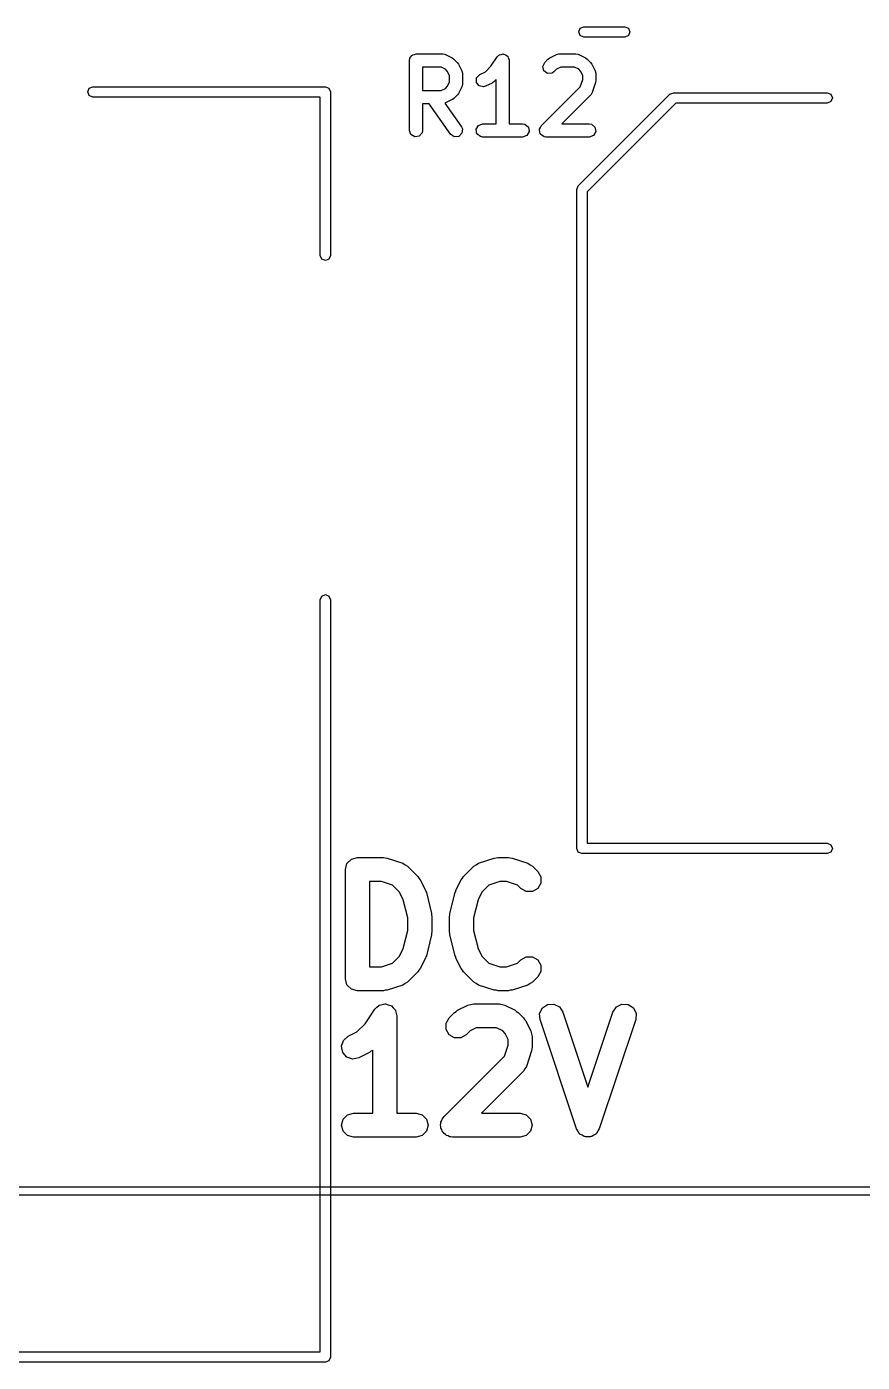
# Model space of a CAD drawing. Extents: x 0 to 4.25, y -4.42 to 0.
# Drawn here: x 3.273 to 3.655, y -4.409 to -3.798 of the extents above; entities that cross this region are included whole.
import ezdxf

# ---------------------------------------------------------------- set-up
doc = ezdxf.new("R2010")
doc.units = 0
doc.header["$MEASUREMENT"] = 0
doc.layers.add('BLACK', color=7, linetype='CONTINUOUS')

msp = doc.modelspace()

# ---------------------------------------------------------------- linework, layer by layer
at = {"layer": 'BLACK', "linetype": 'CONTINUOUS'}
for p, q in [((3.5253, -3.80049), (3.526, -3.79882)), ((3.526, -3.79882), (3.52767, -3.79813)), ((3.52767, -3.79813), (3.54635, -3.79813)), ((3.54635, -3.79813), (3.54802, -3.79882)), ((3.54802, -3.79882), (3.54871, -3.80049)), ((3.526, -3.80216), (3.5253, -3.80049)), ((3.52767, -3.80285), (3.526, -3.80216)), ((3.54635, -3.80285), (3.52767, -3.80285)), ((3.54802, -3.80216), (3.54635, -3.80285)), ((3.54871, -3.80049), (3.54802, -3.80216)), ((3.44809, -3.81255), (3.44859, -3.81196)), ((3.44859, -3.81196), (3.44898, -3.81128)), ((3.44898, -3.81128), (3.44923, -3.81119)), ((3.44923, -3.81119), (3.44941, -3.81098)), ((3.44941, -3.81098), (3.45017, -3.81085)), ((3.45017, -3.81085), (3.45091, -3.81058)), ((3.45091, -3.81058), (3.4631, -3.81058)), ((3.4631, -3.81058), (3.46412, -3.81076)), ((3.46412, -3.81076), (3.46426, -3.81087)), ((3.46426, -3.81087), (3.46444, -3.8109)), ((3.46444, -3.8109), (3.46749, -3.81242)), ((3.48515, -3.81624), (3.48803, -3.81191)), ((3.48803, -3.81191), (3.48875, -3.81116)), ((3.48875, -3.81116), (3.48891, -3.81111)), ((3.48891, -3.81111), (3.48903, -3.81098)), ((3.48903, -3.81098), (3.48988, -3.81083)), ((3.48988, -3.81083), (3.49072, -3.81058)), ((3.49072, -3.81058), (3.49088, -3.81065)), ((3.49088, -3.81065), (3.49105, -3.81062)), ((3.49105, -3.81062), (3.4918, -3.81106)), ((3.4918, -3.81106), (3.4926, -3.81141)), ((3.4926, -3.81141), (3.49267, -3.81156)), ((3.49267, -3.81156), (3.49282, -3.81165)), ((3.49282, -3.81165), (3.49312, -3.81247)), ((3.51204, -3.81242), (3.51509, -3.8109)), ((3.51509, -3.8109), (3.51609, -3.8106)), ((3.51609, -3.8106), (3.51626, -3.81064)), ((3.51626, -3.81064), (3.51643, -3.81058)), ((3.51643, -3.81058), (3.52405, -3.81058)), ((3.52405, -3.81058), (3.52508, -3.81076)), ((3.52508, -3.81076), (3.52521, -3.81087)), ((3.52521, -3.81087), (3.52539, -3.8109)), ((3.52539, -3.8109), (3.52844, -3.81242)), ((3.44791, -3.81358), (3.44798, -3.81319)), ((3.44791, -3.84558), (3.44791, -3.81358)), ((3.44795, -3.81306), (3.44802, -3.81294)), ((3.44798, -3.81319), (3.44795, -3.81306)), ((3.44802, -3.81294), (3.44809, -3.81255)), ((3.45391, -3.81658), (3.45391, -3.82734)), ((3.46239, -3.81658), (3.45391, -3.81658)), ((3.46437, -3.81757), (3.46239, -3.81658)), ((3.4652, -3.8184), (3.46437, -3.81757)), ((3.46749, -3.81242), (3.46821, -3.81295)), ((3.46821, -3.81295), (3.46827, -3.81298)), ((3.46827, -3.81298), (3.46979, -3.8145)), ((3.46979, -3.8145), (3.4703, -3.81524)), ((3.4703, -3.81524), (3.47035, -3.81528)), ((3.47035, -3.81528), (3.47188, -3.81833)), ((3.48265, -3.81873), (3.48515, -3.81624)), ((3.49312, -3.81247), (3.49351, -3.81325)), ((3.49351, -3.81325), (3.49347, -3.81342)), ((3.49347, -3.81342), (3.49353, -3.81358)), ((3.49353, -3.81358), (3.49353, -3.84258)), ((3.50887, -3.81636), (3.50974, -3.8145)), ((3.5094, -3.81835), (3.50887, -3.81636)), ((3.50974, -3.8145), (3.51126, -3.81298)), ((3.51126, -3.81298), (3.512, -3.81247)), ((3.512, -3.81247), (3.51204, -3.81242)), ((3.51516, -3.81757), (3.51398, -3.81875)), ((3.51714, -3.81658), (3.51516, -3.81757)), ((3.52334, -3.81658), (3.51714, -3.81658)), ((3.52532, -3.81757), (3.52334, -3.81658)), ((3.52616, -3.8184), (3.52532, -3.81757)), ((3.52844, -3.81242), (3.52916, -3.81295)), ((3.52916, -3.81295), (3.52922, -3.81298)), ((3.52922, -3.81298), (3.53074, -3.8145)), ((3.53074, -3.8145), (3.53126, -3.81524)), ((3.53126, -3.81524), (3.5313, -3.81528)), ((3.5313, -3.81528), (3.53283, -3.81833)), ((3.46619, -3.82038), (3.4652, -3.8184)), ((3.4652, -3.82552), (3.46619, -3.82354)), ((3.46619, -3.82354), (3.46619, -3.82038)), ((3.47188, -3.81833), (3.47217, -3.81933)), ((3.47219, -3.82425), (3.47201, -3.82527)), ((3.47217, -3.81933), (3.47213, -3.81951)), ((3.47213, -3.81951), (3.47219, -3.81967)), ((3.47219, -3.81967), (3.47219, -3.82425)), ((3.47851, -3.82358), (3.47863, -3.82153)), ((3.47973, -3.82522), (3.47851, -3.82358)), ((3.47863, -3.82153), (3.48004, -3.82004)), ((3.48004, -3.82004), (3.48265, -3.81873)), ((3.48577, -3.82388), (3.48272, -3.8254)), ((3.48582, -3.82383), (3.48577, -3.82388)), ((3.48655, -3.82332), (3.48582, -3.82383)), ((3.48753, -3.82234), (3.48655, -3.82332)), ((3.48753, -3.84258), (3.48753, -3.82234)), ((3.51108, -3.81952), (3.5094, -3.81835)), ((3.51313, -3.81935), (3.51108, -3.81952)), ((3.51398, -3.81875), (3.51313, -3.81935)), ((3.526, -3.82567), (3.52714, -3.82223)), ((3.52714, -3.82038), (3.52616, -3.8184)), ((3.52714, -3.82223), (3.52714, -3.82038)), ((3.53299, -3.82367), (3.53147, -3.82824)), ((3.53283, -3.81833), (3.53313, -3.81933)), ((3.53314, -3.82272), (3.53299, -3.8236)), ((3.53299, -3.8236), (3.53299, -3.82367)), ((3.53313, -3.81933), (3.53308, -3.81951)), ((3.53308, -3.81951), (3.53314, -3.81967)), ((3.53314, -3.81967), (3.53314, -3.82272)), ((3.30079, -3.82795), (3.30148, -3.82628)), ((3.30148, -3.82962), (3.30079, -3.82795)), ((3.30148, -3.82628), (3.30315, -3.82559)), ((3.30315, -3.83031), (3.30148, -3.82962)), ((3.30315, -3.82559), (3.40945, -3.82559)), ((3.40709, -3.83031), (3.30315, -3.83031)), ((3.40709, -3.90276), (3.40709, -3.83031)), ((3.40945, -3.82559), (3.41112, -3.82628)), ((3.41112, -3.82628), (3.41181, -3.82795)), ((3.41181, -3.82795), (3.41181, -3.90276)), ((3.45391, -3.82734), (3.46239, -3.82734)), ((3.46239, -3.82734), (3.46437, -3.82635)), ((3.46437, -3.82635), (3.4652, -3.82552)), ((3.46979, -3.82941), (3.46827, -3.83094)), ((3.46982, -3.82935), (3.46979, -3.82941)), ((3.47035, -3.82863), (3.46982, -3.82935)), ((3.47188, -3.82559), (3.47035, -3.82863)), ((3.4719, -3.82541), (3.47188, -3.82559)), ((3.47201, -3.82527), (3.4719, -3.82541)), ((3.48173, -3.8257), (3.47973, -3.82522)), ((3.48272, -3.8254), (3.48173, -3.8257)), ((3.50821, -3.84346), (3.526, -3.82567)), ((3.53074, -3.82941), (3.51758, -3.84258)), ((3.5251, -3.87095), (3.56701, -3.82904)), ((3.53082, -3.82925), (3.53074, -3.82941)), ((3.53097, -3.82916), (3.53082, -3.82925)), ((3.53147, -3.82824), (3.53097, -3.82916)), ((3.56701, -3.82904), (3.56784, -3.82869)), ((3.56784, -3.82869), (3.56868, -3.82835)), ((3.56868, -3.82835), (3.63898, -3.82835)), ((3.63898, -3.82835), (3.64065, -3.82904)), ((3.64065, -3.82904), (3.64134, -3.83071)), ((3.45696, -3.83334), (3.45391, -3.83334)), ((3.45391, -3.83334), (3.45391, -3.84558)), ((3.46673, -3.8473), (3.45696, -3.83334)), ((3.46444, -3.83302), (3.46413, -3.83312)), ((3.46413, -3.83312), (3.47165, -3.84386)), ((3.46749, -3.8315), (3.46444, -3.83302)), ((3.46753, -3.83145), (3.46749, -3.8315)), ((3.46827, -3.83094), (3.46753, -3.83145)), ((3.56966, -3.83307), (3.52913, -3.87359)), ((3.63898, -3.83307), (3.56966, -3.83307)), ((3.64065, -3.83238), (3.63898, -3.83307)), ((3.64134, -3.83071), (3.64065, -3.83238)), ((3.47945, -3.84328), (3.48138, -3.84258)), ((3.48138, -3.84258), (3.48753, -3.84258)), ((3.49353, -3.84258), (3.49967, -3.84258)), ((3.49967, -3.84258), (3.50069, -3.84276)), ((3.51758, -3.84258), (3.53014, -3.84258)), ((3.53014, -3.84258), (3.53117, -3.84276)), ((3.44861, -3.84751), (3.44791, -3.84558)), ((3.45039, -3.84853), (3.44861, -3.84751)), ((3.45241, -3.84818), (3.45039, -3.84853)), ((3.45373, -3.8466), (3.45241, -3.84818)), ((3.45391, -3.84558), (3.45373, -3.8466)), ((3.46842, -3.84848), (3.46673, -3.8473)), ((3.47046, -3.8483), (3.46842, -3.84848)), ((3.47191, -3.84685), (3.47046, -3.8483)), ((3.47165, -3.84386), (3.47209, -3.8448)), ((3.47209, -3.8448), (3.47191, -3.84685)), ((3.47843, -3.84506), (3.47945, -3.84328)), ((3.47878, -3.84708), (3.47843, -3.84506)), ((3.48036, -3.8484), (3.47878, -3.84708)), ((3.48138, -3.84858), (3.48036, -3.8484)), ((3.49967, -3.84858), (3.48138, -3.84858)), ((3.5016, -3.84788), (3.49967, -3.84858)), ((3.50069, -3.84276), (3.50227, -3.84408)), ((3.50262, -3.8461), (3.5016, -3.84788)), ((3.50227, -3.84408), (3.50262, -3.8461)), ((3.50735, -3.84532), (3.5074, -3.84519)), ((3.50758, -3.84619), (3.50735, -3.84532)), ((3.50738, -3.84506), (3.50783, -3.84428)), ((3.5074, -3.84519), (3.50738, -3.84506)), ((3.50774, -3.84708), (3.50758, -3.84619)), ((3.50784, -3.84717), (3.50774, -3.84708)), ((3.50783, -3.84428), (3.50821, -3.84346)), ((3.50788, -3.8473), (3.50784, -3.84717)), ((3.50862, -3.84782), (3.50788, -3.8473)), ((3.50931, -3.8484), (3.50862, -3.84782)), ((3.50949, -3.84843), (3.50931, -3.8484)), ((3.50956, -3.84848), (3.50949, -3.84843)), ((3.50969, -3.84846), (3.50956, -3.84848)), ((3.51034, -3.84858), (3.50969, -3.84846)), ((3.53014, -3.84858), (3.51034, -3.84858)), ((3.53207, -3.84788), (3.53014, -3.84858)), ((3.53117, -3.84276), (3.53274, -3.84408)), ((3.5331, -3.8461), (3.53207, -3.84788)), ((3.53274, -3.84408), (3.5331, -3.8461)), ((3.52441, -3.87262), (3.5251, -3.87095)), ((3.52441, -4.17402), (3.52441, -3.87262)), ((3.52913, -3.87359), (3.52913, -4.17165)), ((3.40778, -3.90443), (3.40709, -3.90276)), ((3.41181, -3.90276), (3.41112, -3.90443)), ((3.40945, -3.90512), (3.40778, -3.90443)), ((3.41112, -3.90443), (3.40945, -3.90512)), ((3.40709, -4.06024), (3.40778, -4.05857)), ((3.40709, -4.40433), (3.40709, -4.06024)), ((3.40778, -4.05857), (3.40945, -4.05787)), ((3.40945, -4.05787), (3.41112, -4.05857)), ((3.41112, -4.05857), (3.41181, -4.06024)), ((3.41181, -4.06024), (3.41181, -4.40669)), ((3.52913, -4.17165), (3.63898, -4.17165)), ((3.63898, -4.17165), (3.64065, -4.17235)), ((3.64065, -4.17235), (3.64134, -4.17402)), ((3.42136, -4.17888), (3.42411, -4.17814)), ((3.42411, -4.17814), (3.43601, -4.17814)), ((3.43601, -4.17814), (3.43687, -4.17837)), ((3.43687, -4.17837), (3.43775, -4.17842)), ((3.43775, -4.17842), (3.4449, -4.18081)), ((3.47951, -4.18081), (3.48666, -4.17842)), ((3.48666, -4.17842), (3.48754, -4.17837)), ((3.48754, -4.17837), (3.4884, -4.17814)), ((3.4884, -4.17814), (3.49316, -4.17814)), ((3.49316, -4.17814), (3.49401, -4.17837)), ((3.49401, -4.17837), (3.4949, -4.17842)), ((3.4949, -4.17842), (3.50204, -4.18081)), ((3.5251, -4.17569), (3.52441, -4.17402)), ((3.52677, -4.17638), (3.5251, -4.17569)), ((3.63898, -4.17638), (3.52677, -4.17638)), ((3.64065, -4.17569), (3.63898, -4.17638)), ((3.64134, -4.17402), (3.64065, -4.17569)), ((3.41861, -4.18364), (3.41935, -4.18089)), ((3.41861, -4.23364), (3.41861, -4.18364)), ((3.41935, -4.18089), (3.42136, -4.17888)), ((3.4449, -4.18081), (3.44595, -4.1815)), ((3.44595, -4.1815), (3.44705, -4.18213)), ((3.44705, -4.18213), (3.45181, -4.1869)), ((3.4726, -4.1869), (3.47736, -4.18213)), ((3.47736, -4.18213), (3.47846, -4.1815)), ((3.47846, -4.1815), (3.47951, -4.18081)), ((3.50204, -4.18081), (3.50309, -4.1815)), ((3.50309, -4.1815), (3.50419, -4.18213)), ((3.50419, -4.18213), (3.50657, -4.18452)), ((3.50657, -4.18452), (3.50799, -4.18698)), ((3.42961, -4.18914), (3.42961, -4.22814)), ((3.43512, -4.18914), (3.42961, -4.18914)), ((3.44019, -4.19083), (3.43512, -4.18914)), ((3.4434, -4.19404), (3.44019, -4.19083)), ((3.45181, -4.1869), (3.45225, -4.18766)), ((3.45225, -4.18766), (3.45284, -4.18833)), ((3.45284, -4.18833), (3.45522, -4.19309)), ((3.46919, -4.19309), (3.47157, -4.18833)), ((3.47157, -4.18833), (3.47216, -4.18766)), ((3.47216, -4.18766), (3.4726, -4.1869)), ((3.48422, -4.19083), (3.48101, -4.19404)), ((3.48929, -4.18914), (3.48422, -4.19083)), ((3.49226, -4.18914), (3.48929, -4.18914)), ((3.49733, -4.19083), (3.49226, -4.18914)), ((3.49879, -4.19229), (3.49733, -4.19083)), ((3.50799, -4.18983), (3.50657, -4.19229)), ((3.50799, -4.18698), (3.50799, -4.18983)), ((3.44511, -4.19747), (3.4434, -4.19404)), ((3.45522, -4.19309), (3.45534, -4.19368)), ((3.45534, -4.19368), (3.45564, -4.19421)), ((3.45564, -4.19421), (3.45802, -4.20374)), ((3.46639, -4.20374), (3.46877, -4.19421)), ((3.46877, -4.19421), (3.46907, -4.19368)), ((3.46907, -4.19368), (3.46919, -4.19309)), ((3.48101, -4.19404), (3.4793, -4.19747)), ((3.50126, -4.19372), (3.49879, -4.19229)), ((3.5041, -4.19372), (3.50126, -4.19372)), ((3.50657, -4.19229), (3.5041, -4.19372)), ((3.44718, -4.20575), (3.44511, -4.19747)), ((3.4793, -4.19747), (3.47723, -4.20575)), ((3.44718, -4.21154), (3.44718, -4.20575)), ((3.45802, -4.20374), (3.45801, -4.20442)), ((3.45801, -4.20442), (3.45818, -4.20507)), ((3.45818, -4.20507), (3.45818, -4.21221)), ((3.46623, -4.20507), (3.4664, -4.20442)), ((3.46623, -4.21221), (3.46623, -4.20507)), ((3.4664, -4.20442), (3.46639, -4.20374)), ((3.47723, -4.20575), (3.47723, -4.21154)), ((3.44511, -4.21982), (3.44718, -4.21154)), ((3.45802, -4.21355), (3.45564, -4.22307)), ((3.45818, -4.21221), (3.45801, -4.21287)), ((3.45801, -4.21287), (3.45802, -4.21355)), ((3.4664, -4.21287), (3.46623, -4.21221)), ((3.46639, -4.21355), (3.4664, -4.21287)), ((3.46877, -4.22307), (3.46639, -4.21355)), ((3.47723, -4.21154), (3.4793, -4.21982)), ((3.4434, -4.22324), (3.44511, -4.21982)), ((3.4793, -4.21982), (3.48101, -4.22324)), ((3.43512, -4.22814), (3.44019, -4.22645)), ((3.44019, -4.22645), (3.4434, -4.22324)), ((3.45522, -4.2242), (3.45284, -4.22896)), ((3.45534, -4.2236), (3.45522, -4.2242)), ((3.45564, -4.22307), (3.45534, -4.2236)), ((3.46907, -4.2236), (3.46877, -4.22307)), ((3.46919, -4.2242), (3.46907, -4.2236)), ((3.47157, -4.22896), (3.46919, -4.2242)), ((3.48101, -4.22324), (3.48422, -4.22645)), ((3.48422, -4.22645), (3.48929, -4.22814)), ((3.49226, -4.22814), (3.49733, -4.22645)), ((3.49733, -4.22645), (3.49879, -4.22499)), ((3.49879, -4.22499), (3.50126, -4.22357)), ((3.50126, -4.22357), (3.5041, -4.22357)), ((3.5041, -4.22357), (3.50657, -4.22499)), ((3.50657, -4.22499), (3.50799, -4.22746)), ((3.50799, -4.22746), (3.50799, -4.2303)), ((3.41935, -4.23639), (3.41861, -4.23364)), ((3.42961, -4.22814), (3.43512, -4.22814)), ((3.45181, -4.23039), (3.44705, -4.23515)), ((3.45225, -4.22962), (3.45181, -4.23039)), ((3.45284, -4.22896), (3.45225, -4.22962)), ((3.47216, -4.22962), (3.47157, -4.22896)), ((3.4726, -4.23039), (3.47216, -4.22962)), ((3.47736, -4.23515), (3.4726, -4.23039)), ((3.48929, -4.22814), (3.49226, -4.22814)), ((3.50657, -4.23277), (3.50419, -4.23515)), ((3.50799, -4.2303), (3.50657, -4.23277)), ((3.42136, -4.23841), (3.41935, -4.23639)), ((3.42411, -4.23914), (3.42136, -4.23841)), ((3.43601, -4.23914), (3.42411, -4.23914)), ((3.43687, -4.23891), (3.43601, -4.23914)), ((3.43775, -4.23886), (3.43687, -4.23891)), ((3.4449, -4.23648), (3.43775, -4.23886)), ((3.44595, -4.23578), (3.4449, -4.23648)), ((3.44705, -4.23515), (3.44595, -4.23578)), ((3.47846, -4.23578), (3.47736, -4.23515)), ((3.47951, -4.23648), (3.47846, -4.23578)), ((3.48666, -4.23886), (3.47951, -4.23648)), ((3.48754, -4.23891), (3.48666, -4.23886)), ((3.4884, -4.23914), (3.48754, -4.23891)), ((3.49316, -4.23914), (3.4884, -4.23914)), ((3.49401, -4.23891), (3.49316, -4.23914)), ((3.4949, -4.23886), (3.49401, -4.23891)), ((3.50204, -4.23648), (3.4949, -4.23886)), ((3.50309, -4.23578), (3.50204, -4.23648)), ((3.50419, -4.23515), (3.50309, -4.23578)), ((3.43302, -4.24669), (3.4339, -4.24581)), ((3.4339, -4.24581), (3.43408, -4.24576)), ((3.43408, -4.24576), (3.43421, -4.24564)), ((3.43421, -4.24564), (3.43544, -4.2454)), ((3.43544, -4.2454), (3.43665, -4.24507)), ((3.43665, -4.24507), (3.43683, -4.24512)), ((3.43683, -4.24512), (3.43701, -4.24508)), ((3.43701, -4.24508), (3.43819, -4.24548)), ((3.43819, -4.24548), (3.4394, -4.24581)), ((3.4394, -4.24581), (3.43953, -4.24594)), ((3.43953, -4.24594), (3.4397, -4.246)), ((3.46991, -4.24803), (3.47467, -4.24565)), ((3.47467, -4.24565), (3.47591, -4.2454)), ((3.47591, -4.2454), (3.47713, -4.24507)), ((3.47713, -4.24507), (3.48903, -4.24507)), ((3.48903, -4.24507), (3.49025, -4.2454)), ((3.49025, -4.2454), (3.49149, -4.24565)), ((3.49149, -4.24565), (3.49625, -4.24803)), ((3.50873, -4.24692), (3.5111, -4.24535)), ((3.5111, -4.24535), (3.51394, -4.24518)), ((3.51394, -4.24518), (3.51649, -4.24646)), ((3.54253, -4.24646), (3.54507, -4.24518)), ((3.54507, -4.24518), (3.54791, -4.24535)), ((3.54791, -4.24535), (3.55029, -4.24692)), ((3.42762, -4.25421), (3.43208, -4.24752)), ((3.43208, -4.24752), (3.43302, -4.24669)), ((3.4397, -4.246), (3.44053, -4.24694)), ((3.44053, -4.24694), (3.44141, -4.24782)), ((3.44141, -4.24782), (3.44146, -4.248)), ((3.44146, -4.248), (3.44158, -4.24813)), ((3.44158, -4.24813), (3.44183, -4.24936)), ((3.44183, -4.24936), (3.44215, -4.25057)), ((3.44215, -4.25057), (3.44215, -4.29507)), ((3.46467, -4.25391), (3.4661, -4.25144)), ((3.4661, -4.25144), (3.46848, -4.24906)), ((3.46848, -4.24906), (3.46924, -4.24862)), ((3.46924, -4.24862), (3.46991, -4.24803)), ((3.49625, -4.24803), (3.49692, -4.24862)), ((3.49692, -4.24862), (3.49768, -4.24906)), ((3.49768, -4.24906), (3.50006, -4.25144)), ((3.50006, -4.25144), (3.50051, -4.25221)), ((3.50745, -4.24947), (3.50873, -4.24692)), ((3.50762, -4.25231), (3.50745, -4.24947)), ((3.51649, -4.24646), (3.51806, -4.24883)), ((3.51806, -4.24883), (3.52951, -4.28318)), ((3.52951, -4.28318), (3.54096, -4.24883)), ((3.54096, -4.24883), (3.54253, -4.24646)), ((3.55029, -4.24692), (3.55156, -4.24947)), ((3.55156, -4.24947), (3.55139, -4.25231)), ((3.41991, -4.25994), (3.42387, -4.25796)), ((3.42387, -4.25796), (3.42762, -4.25421)), ((3.46467, -4.25676), (3.46467, -4.25391)), ((3.4661, -4.25922), (3.46467, -4.25676)), ((3.47562, -4.25747), (3.47387, -4.25922)), ((3.47843, -4.25607), (3.47562, -4.25747)), ((3.48773, -4.25607), (3.47843, -4.25607)), ((3.49054, -4.25747), (3.48773, -4.25607)), ((3.49166, -4.25859), (3.49054, -4.25747)), ((3.50051, -4.25221), (3.50109, -4.25287)), ((3.50109, -4.25287), (3.50348, -4.25764)), ((3.50348, -4.25764), (3.50373, -4.25887)), ((3.52429, -4.30231), (3.50762, -4.25231)), ((3.55139, -4.25231), (3.53473, -4.30231)), ((3.41688, -4.26453), (3.41778, -4.26183)), ((3.41778, -4.26183), (3.41991, -4.25994)), ((3.46856, -4.26065), (3.4661, -4.25922)), ((3.47141, -4.26065), (3.46856, -4.26065)), ((3.47387, -4.25922), (3.47141, -4.26065)), ((3.49137, -4.26903), (3.49306, -4.26396)), ((3.49306, -4.26139), (3.49166, -4.25859)), ((3.49306, -4.26396), (3.49306, -4.26139)), ((3.50373, -4.25887), (3.50406, -4.2601)), ((3.50406, -4.2601), (3.50406, -4.26486)), ((3.41745, -4.26732), (3.41688, -4.26453)), ((3.41934, -4.26945), (3.41745, -4.26732)), ((3.42204, -4.27035), (3.41934, -4.26945)), ((3.42483, -4.26978), (3.42204, -4.27035)), ((3.42959, -4.2674), (3.42483, -4.26978)), ((3.43025, -4.26681), (3.42959, -4.2674)), ((3.43102, -4.26637), (3.43025, -4.26681)), ((3.43115, -4.26623), (3.43102, -4.26637)), ((3.43115, -4.29507), (3.43115, -4.26623)), ((3.46371, -4.29668), (3.49137, -4.26903)), ((3.50377, -4.2666), (3.50139, -4.27374)), ((3.50383, -4.26571), (3.50377, -4.2666)), ((3.50406, -4.26486), (3.50383, -4.26571)), ((3.50006, -4.27589), (3.48088, -4.29507)), ((3.5007, -4.27479), (3.50006, -4.27589)), ((3.50139, -4.27374), (3.5007, -4.27479)), ((3.41687, -4.30057), (3.4176, -4.29782)), ((3.4176, -4.30332), (3.41687, -4.30057)), ((3.4176, -4.29782), (3.41962, -4.29581)), ((3.41962, -4.29581), (3.42237, -4.29507)), ((3.42237, -4.29507), (3.43115, -4.29507)), ((3.44215, -4.29507), (3.45094, -4.29507)), ((3.45094, -4.29507), (3.45369, -4.29581)), ((3.45369, -4.29581), (3.4557, -4.29782)), ((3.4557, -4.29782), (3.45644, -4.30057)), ((3.45644, -4.30057), (3.4557, -4.30332)), ((3.4621, -4.30057), (3.46229, -4.29987)), ((3.46229, -4.30127), (3.4621, -4.30057)), ((3.46229, -4.29915), (3.46265, -4.29852)), ((3.46229, -4.29987), (3.46229, -4.29915)), ((3.46265, -4.29852), (3.46284, -4.29782)), ((3.46284, -4.29782), (3.46335, -4.29731)), ((3.46335, -4.29731), (3.46371, -4.29668)), ((3.48088, -4.29507), (3.49856, -4.29507)), ((3.49856, -4.29507), (3.50131, -4.29581)), ((3.50131, -4.29581), (3.50332, -4.29782)), ((3.50332, -4.29782), (3.50406, -4.30057)), ((3.50406, -4.30057), (3.50332, -4.30332)), ((3.41962, -4.30533), (3.4176, -4.30332)), ((3.42237, -4.30607), (3.41962, -4.30533)), ((3.45094, -4.30607), (3.42237, -4.30607)), ((3.45369, -4.30533), (3.45094, -4.30607)), ((3.4557, -4.30332), (3.45369, -4.30533)), ((3.46229, -4.302), (3.46229, -4.30127)), ((3.46265, -4.30262), (3.46229, -4.302)), ((3.46284, -4.30332), (3.46265, -4.30262)), ((3.46335, -4.30383), (3.46284, -4.30332)), ((3.46371, -4.30446), (3.46335, -4.30383)), ((3.46434, -4.30482), (3.46371, -4.30446)), ((3.46485, -4.30533), (3.46434, -4.30482)), ((3.46555, -4.30552), (3.46485, -4.30533)), ((3.46618, -4.30588), (3.46555, -4.30552)), ((3.4669, -4.30588), (3.46618, -4.30588)), ((3.4676, -4.30607), (3.4669, -4.30588)), ((3.49856, -4.30607), (3.4676, -4.30607)), ((3.50131, -4.30533), (3.49856, -4.30607)), ((3.50332, -4.30332), (3.50131, -4.30533)), ((3.5249, -4.30323), (3.52429, -4.30231)), ((3.52539, -4.30422), (3.5249, -4.30323)), ((3.52567, -4.30441), (3.52539, -4.30422)), ((3.52586, -4.30469), (3.52567, -4.30441)), ((3.52685, -4.30518), (3.52586, -4.30469)), ((3.52777, -4.30579), (3.52685, -4.30518)), ((3.52811, -4.30581), (3.52777, -4.30579)), ((3.52841, -4.30596), (3.52811, -4.30581)), ((3.52951, -4.30589), (3.52841, -4.30596)), ((3.53061, -4.30596), (3.52951, -4.30589)), ((3.53091, -4.30581), (3.53061, -4.30596)), ((3.53125, -4.30579), (3.53091, -4.30581)), ((3.53217, -4.30518), (3.53125, -4.30579)), ((3.53316, -4.30469), (3.53217, -4.30518)), ((3.53334, -4.30441), (3.53316, -4.30469)), ((3.53362, -4.30422), (3.53334, -4.30441)), ((3.53412, -4.30323), (3.53362, -4.30422)), ((3.53473, -4.30231), (3.53412, -4.30323)), ((0.001969, -4.32874), (4.25, -4.32874)), ((4.25197, -4.33268), (0, -4.33268)), ((3.04961, -4.40433), (3.40709, -4.40433)), ((3.40945, -4.40906), (3.04724, -4.40906)), ((3.41112, -4.40836), (3.40945, -4.40906)), ((3.41181, -4.40669), (3.41112, -4.40836))]:
    msp.add_line(p, q, dxfattribs=at)

doc.saveas('drawing.dxf')
